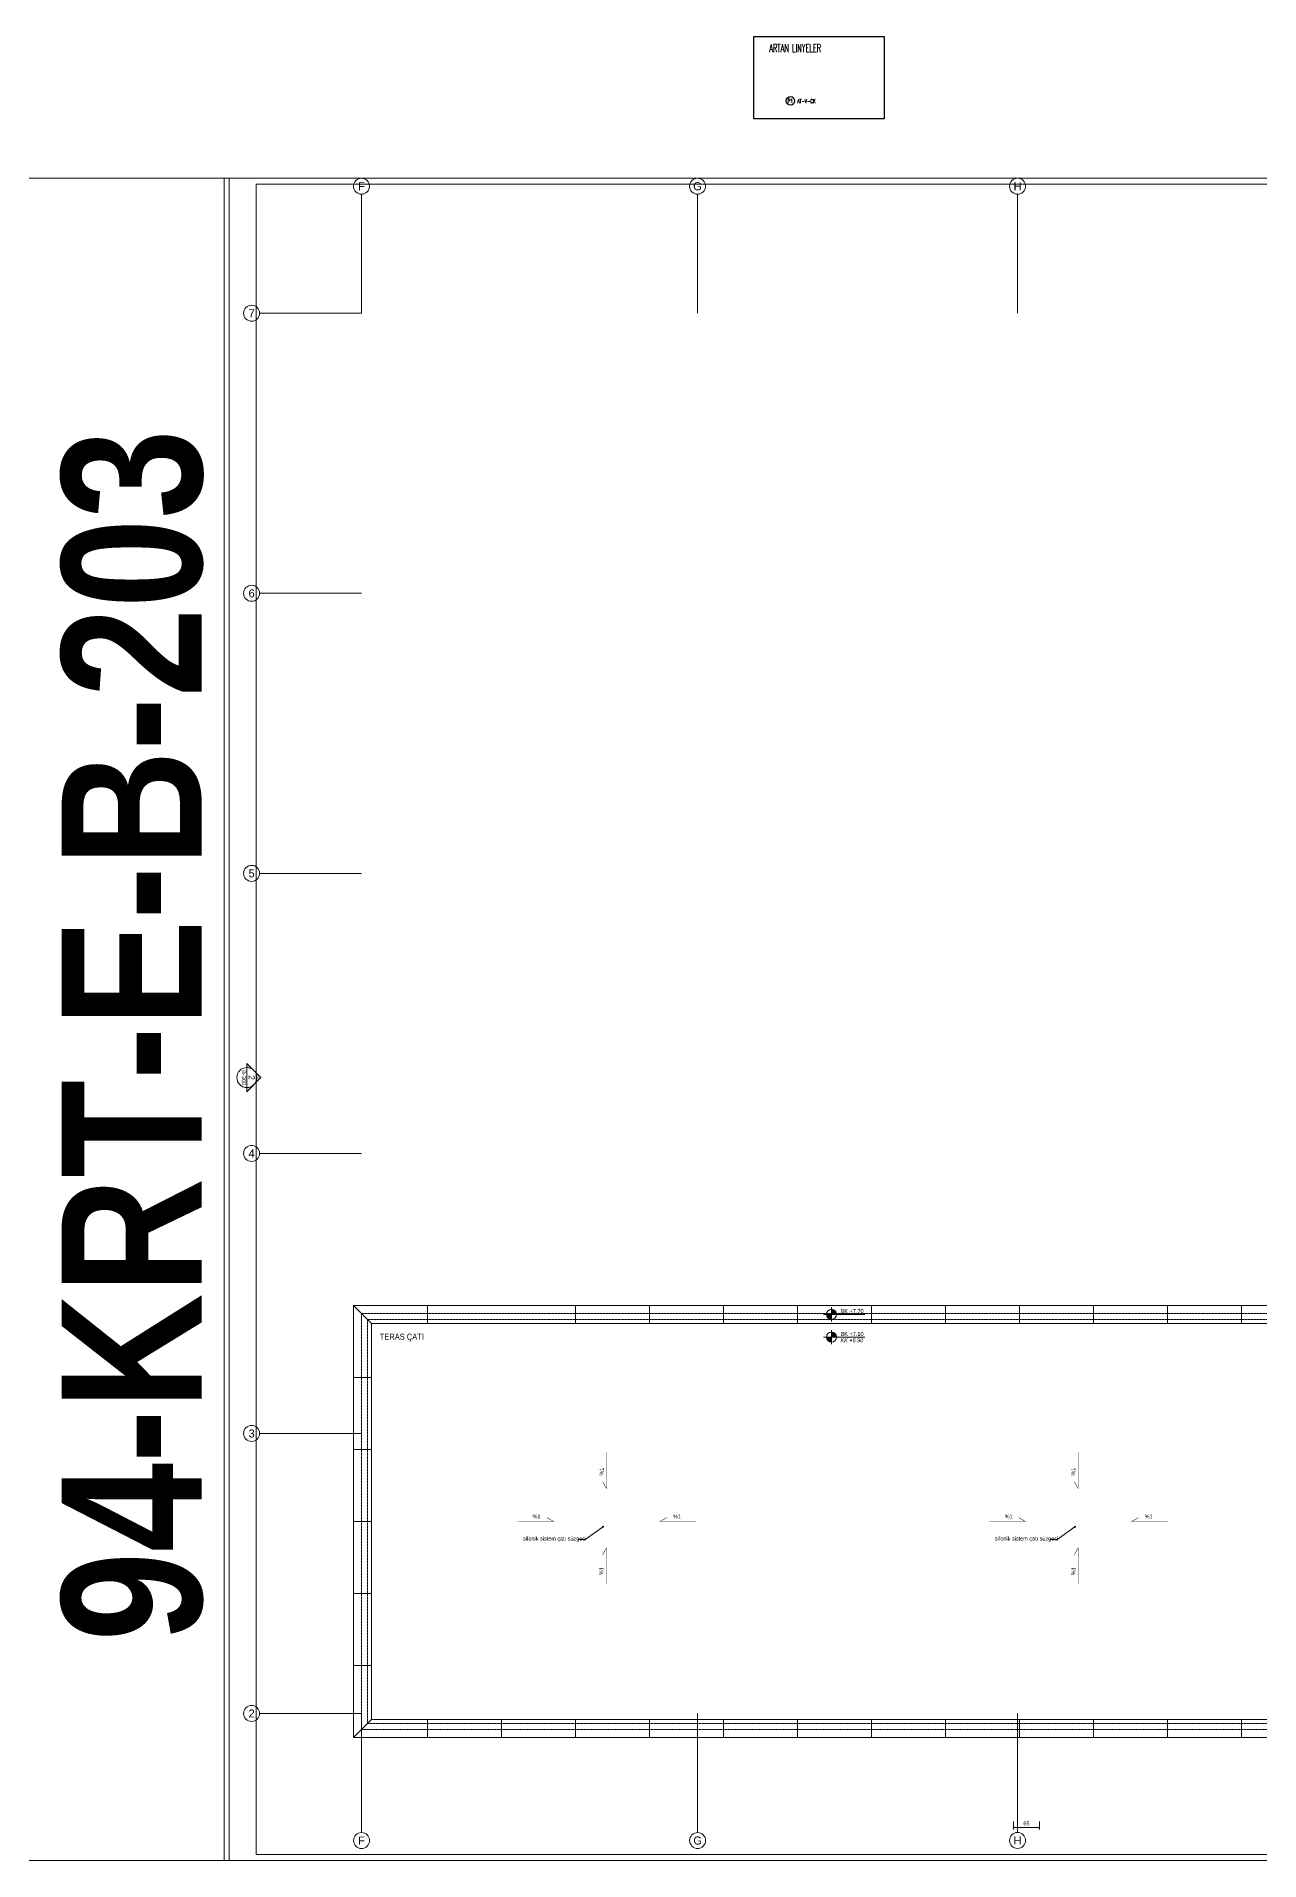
# Model space of a CAD drawing. Extents: x -1439 to 34962, y -872 to 8330.
# Drawn here: x 27498 to 30556, y 0 to 4559 of the extents above; entities that cross this region are included whole.
import ezdxf
from ezdxf.enums import TextEntityAlignment as Align

# ---------------------------------------------------------------- set-up
doc = ezdxf.new("R2010")
doc.units = 0
doc.linetypes.add('HIDDEN', pattern=[0.375, 0.25, -0.125])
doc.layers.get('0').update_dxf_attribs({"color": 9, "lineweight": 9})
doc.layers.get('Defpoints').update_dxf_attribs({"color": 9, "lineweight": 9})
for name, color, linetype, lineweight in [('06D', 9, 'Continuous', 9), ('10', 9, 'Continuous', 9), ('21', 9, 'Continuous', 9), ('24', 9, 'Continuous', 9), ('25', 9, 'Continuous', 9), ('40A', 9, 'Continuous', 9), ('E-KABLO', 7, 'Continuous', 30), ('E-YAZI', 7, 'Continuous', 30)]:
    doc.layers.add(name, color=color, linetype=linetype, lineweight=lineweight)
doc.styles.add('Arial', font='arial.ttf', dxfattribs={"height": 2.5})
doc.styles.add('E-YAZI', font='txttw.shx')
doc.styles.add('MuuM_TEXT-BOLD', font='ARIALNB.TTF')
doc.styles.add('MuuM_TEXT-ITALIC', font='ARIALNI.TTF')
doc.styles.add('MuuM_TEXT-STANDART', font='ARIALN.TTF')
doc.dimstyles.new('MuuM_DIM100', dxfattribs={"dimscale": 10, "dimtxt": 2, "dimasz": 1, "dimexe": 1, "dimexo": 1, "dimgap": 1, "dimtad": 1, "dimdec": 1, "dimrnd": 0.5, "dimdsep": 46, "dimtxsty": 'MuuM_TEXT-STANDART', "dimblk": 'ARCHTICK', "dimcen": 0, "dimdle": 0.15, "dimclrd": 256, "dimclre": 256, "dimclrt": 256, "dimadec": 0, "dimazin": 0, "dimtfac": 5, "dimtdec": 1, "dimtix": 1, "dimtmove": 2, "dimatfit": 3, "dimldrblk": 'DOT', "dimfxl": 0.2, "dimtolj": 1, "dimlwd": -1, "dimlwe": -1, "dimarcsym": 0})
doc.dimstyles.new('MuuM_DIM50', dxfattribs={"dimscale": 5, "dimtxt": 2, "dimasz": 1, "dimexe": 1, "dimexo": 1, "dimgap": 1, "dimtad": 1, "dimdec": 1, "dimrnd": 0.5, "dimdsep": 46, "dimtxsty": 'MuuM_TEXT-STANDART', "dimblk": 'ARCHTICK', "dimcen": 0, "dimdle": 0.15, "dimclrd": 256, "dimclre": 256, "dimclrt": 256, "dimadec": 0, "dimazin": 0, "dimtfac": 5, "dimtdec": 1, "dimtix": 1, "dimtmove": 2, "dimatfit": 3, "dimldrblk": 'DOT', "dimfxl": 3, "dimfxlon": 1, "dimtolj": 1, "dimlwd": -1, "dimlwe": -1, "dimarcsym": 0})

# ---------------------------------------------------------------- blocks, each defined once
blk = doc.blocks.new('VIDA')
for p, q in [((-18072, 6524), (-18070, 6525)), ((-18072, 6524), (-18072, 6524)), ((-18072, 6524), (-18072, 6524)), ((-18070, 6523), (-18072, 6524)), ((-18070, 6525), (-18071, 6523)), ((-18071, 6523), (-18070, 6525)), ((-18070, 6523), (-18069, 6525)), ((-18070, 6525), (-18070, 6525)), ((-18070, 6525), (-18070, 6524)), ((-18070, 6524), (-18070, 6525)), ((-18070, 6525), (-18070, 6525)), ((-18070, 6525), (-18070, 6525)), ((-18070, 6525), (-18069, 6525)), ((-18070, 6524), (-18070, 6524)), ((-18069, 6522), (-18070, 6523)), ((-18070, 6523), (-18070, 6523)), ((-18069, 6523), (-18068, 6525)), ((-18069, 6522), (-18069, 6525)), ((-18069, 6525), (-18069, 6522)), ((-18069, 6525), (-18069, 6525)), ((-18069, 6525), (-18069, 6525)), ((-18069, 6525), (-18069, 6525)), ((-18069, 6525), (-18069, 6525)), ((-18069, 6525), (-18068, 6525)), ((-18069, 6523), (-18069, 6522)), ((-18068, 6522), (-18069, 6523)), ((-18069, 6523), (-18069, 6523)), ((-18069, 6522), (-18069, 6522)), ((-18067, 6525), (-18068, 6522)), ((-18068, 6523), (-18067, 6525)), ((-18068, 6525), (-18068, 6523)), ((-18068, 6522), (-18068, 6525)), ((-18068, 6525), (-18068, 6525)), ((-18068, 6525), (-18068, 6522)), ((-18068, 6525), (-18068, 6525)), ((-18068, 6525), (-18068, 6525)), ((-18068, 6525), (-18067, 6525)), ((-18068, 6523), (-18068, 6522)), ((-18068, 6522), (-18068, 6523)), ((-18068, 6523), (-18068, 6523)), ((-18068, 6523), (-18068, 6522)), ((-18067, 6522), (-18068, 6522)), ((-18068, 6522), (-18068, 6522)), ((-18066, 6525), (-18067, 6525)), ((-18067, 6523), (-18066, 6525)), ((-18066, 6525), (-18067, 6522)), ((-18067, 6525), (-18067, 6523)), ((-18067, 6522), (-18067, 6525)), ((-18067, 6525), (-18067, 6525)), ((-18067, 6525), (-18067, 6525)), ((-18067, 6525), (-18067, 6525)), ((-18067, 6522), (-18067, 6523)), ((-18067, 6523), (-18067, 6522)), ((-18067, 6523), (-18067, 6523)), ((-18067, 6523), (-18067, 6522)), ((-18066, 6522), (-18067, 6522)), ((-18066, 6525), (-18066, 6525)), ((-18066, 6525), (-18066, 6525)), ((-18066, 6525), (-18066, 6525)), ((-18066, 6525), (-18066, 6523)), ((-18066, 6522), (-18066, 6525)), ((-18065, 6525), (-18066, 6522)), ((-18066, 6523), (-18065, 6525)), ((-18066, 6525), (-18065, 6525)), ((-18066, 6523), (-18066, 6523)), ((-18066, 6523), (-18066, 6522)), ((-18066, 6523), (-18066, 6522)), ((-18066, 6522), (-18066, 6523)), ((-18065, 6522), (-18066, 6522)), ((-18065, 6525), (-18065, 6523)), ((-18065, 6522), (-18065, 6525)), ((-18065, 6525), (-18065, 6525)), ((-18065, 6525), (-18065, 6525)), ((-18065, 6525), (-18065, 6525)), ((-18065, 6525), (-18064, 6525)), ((-18065, 6523), (-18064, 6525)), ((-18064, 6525), (-18065, 6522)), ((-18065, 6522), (-18064, 6525)), ((-18065, 6523), (-18065, 6522)), ((-18065, 6523), (-18065, 6523)), ((-18065, 6523), (-18065, 6522)), ((-18065, 6522), (-18065, 6523)), ((-18064, 6523), (-18065, 6522)), ((-18064, 6523), (-18065, 6522)), ((-18065, 6522), (-18065, 6522)), ((-18064, 6525), (-18064, 6525)), ((-18064, 6525), (-18064, 6525)), ((-18064, 6525), (-18064, 6525)), ((-18064, 6525), (-18064, 6523)), ((-18064, 6522), (-18062, 6525)), ((-18062, 6525), (-18064, 6522)), ((-18064, 6523), (-18062, 6525)), ((-18062, 6525), (-18064, 6525)), ((-18064, 6523), (-18064, 6523)), ((-18062, 6523), (-18064, 6522)), ((-18062, 6523), (-18064, 6522)), ((-18064, 6522), (-18064, 6523)), ((-18064, 6522), (-18064, 6522)), ((-18063, 6522), (-18062, 6525)), ((-18061, 6525), (-18063, 6523)), ((-18062, 6525), (-18063, 6525)), ((-18062, 6523), (-18063, 6522)), ((-18063, 6522), (-18061, 6523)), ((-18062, 6523), (-18063, 6522)), ((-18063, 6523), (-18061, 6523)), ((-18063, 6522), (-18061, 6522)), ((-18062, 6525), (-18061, 6525)), ((-18062, 6525), (-18062, 6525)), ((-18062, 6525), (-18062, 6525)), ((-18062, 6525), (-18062, 6525)), ((-18061, 6525), (-18062, 6525)), ((-18062, 6523), (-18061, 6525)), ((-18061, 6525), (-18062, 6522)), ((-18062, 6522), (-18061, 6525)), ((-18061, 6523), (-18062, 6525)), ((-18062, 6525), (-18061, 6522)), ((-18062, 6525), (-18062, 6523)), ((-18062, 6525), (-18062, 6525)), ((-18062, 6525), (-18061, 6525)), ((-18062, 6523), (-18062, 6523)), ((-18062, 6522), (-18062, 6523)), ((-18061, 6523), (-18062, 6522)), ((-18061, 6523), (-18062, 6522)), ((-18062, 6522), (-18062, 6522)), ((-18061, 6525), (-18060, 6525)), ((-18061, 6525), (-18061, 6525)), ((-18061, 6525), (-18061, 6525)), ((-18061, 6525), (-18061, 6525)), ((-18061, 6525), (-18061, 6523)), ((-18061, 6522), (-18060, 6525)), ((-18060, 6525), (-18061, 6522)), ((-18061, 6523), (-18060, 6525)), ((-18061, 6523), (-18061, 6523)), ((-18060, 6523), (-18061, 6522)), ((-18060, 6523), (-18061, 6522)), ((-18061, 6522), (-18061, 6523)), ((-18061, 6522), (-18061, 6522)), ((-18060, 6525), (-18060, 6525)), ((-18060, 6525), (-18060, 6525)), ((-18060, 6525), (-18060, 6525)), ((-18060, 6525), (-18060, 6525)), ((-18060, 6525), (-18060, 6523)), ((-18060, 6523), (-18060, 6525)), ((-18059, 6525), (-18060, 6522)), ((-18060, 6522), (-18059, 6525)), ((-18060, 6525), (-18059, 6525)), ((-18059, 6524), (-18060, 6523)), ((-18060, 6522), (-18060, 6523)), ((-18060, 6523), (-18060, 6522)), ((-18060, 6523), (-18060, 6522)), ((-18060, 6523), (-18060, 6523)), ((-18060, 6523), (-18059, 6523)), ((-18060, 6522), (-18060, 6522)), ((-18058, 6527), (-18059, 6527)), ((-18059, 6521), (-18059, 6527)), ((-18059, 6525), (-18059, 6525)), ((-18058, 6521), (-18059, 6521))]:
    blk.add_line(p, q)
for points in [[(-18069, 6525), (-18069, 6523)], [(-18057, 6524), (-18057, 6524), (-18057, 6524), (-18057, 6523)]]:
    blk.add_lwpolyline(points)
for start, end in [(7.5095, 35.2427), (324.7573, 352.4905)]:
    blk.add_arc((-18062, 6524), 5.21, start, end)
blk = doc.blocks.new('krt-harpusta1')
for points in [[(16786.2, 292.5), (16786.2, 337.5), (14425.8, 337.5), (14425.8, 1327.5), (16786.2, 1327.5), (16786.2, 1372.5), (14380.8, 1372.5), (14380.8, 292.5), (16786.2, 292.5)], [(14425.8, 1327.5), (14380.8, 1372.5)], [(14565.8, 1372.5), (14565.8, 1327.5)], [(14935.8, 1372.5), (14935.8, 1327.5)], [(15120.8, 1372.5), (15120.8, 1327.5)], [(15305.8, 1372.5), (15305.8, 1327.5)], [(15490.8, 1372.5), (15490.8, 1327.5)], [(15675.8, 1372.5), (15675.8, 1327.5)], [(15860.8, 1372.5), (15860.8, 1327.5)], [(16045.8, 1372.5), (16045.8, 1327.5)], [(16230.8, 1372.5), (16230.8, 1327.5)], [(16415.8, 1372.5), (16415.8, 1327.5)], [(16600.8, 1372.5), (16600.8, 1327.5)], [(14380.8, 1192.5), (14425.8, 1192.5)], [(14380.8, 1012.5), (14425.8, 1012.5)], [(14380.8, 832.5), (14425.8, 832.5)], [(14380.8, 652.5), (14425.8, 652.5)], [(14380.8, 472.5), (14425.8, 472.5)], [(14380.8, 292.5), (14425.8, 337.5)], [(14565.8, 292.5), (14565.8, 337.5)], [(14750.8, 292.5), (14750.8, 337.5)], [(14935.8, 292.5), (14935.8, 337.5)], [(15120.8, 292.5), (15120.8, 337.5)], [(15305.8, 292.5), (15305.8, 337.5)], [(15490.8, 292.5), (15490.8, 337.5)], [(15675.8, 292.5), (15675.8, 337.5)], [(15860.8, 292.5), (15860.8, 337.5)], [(16045.8, 292.5), (16045.8, 337.5)], [(16230.8, 292.5), (16230.8, 337.5)], [(16415.8, 292.5), (16415.8, 337.5)], [(16600.8, 292.5), (16600.8, 337.5)]]:
    blk.add_lwpolyline(points)
at = {"layer": '06D', "linetype": 'HIDDEN'}
for points in [[(16786.2, 1352.5), (14400.8, 1352.5), (14400.8, 312.5), (16786.2, 312.5), (16786.2, 312.5)], [(16786.2, 1337.5), (14415.8, 1337.5), (14415.8, 327.5), (16786.2, 327.5)]]:
    blk.add_lwpolyline(points, dxfattribs=at)
at = {"layer": '10', "xscale": -0.1000000000058208, "yscale": 0.1000000000058208, "zscale": 0.1000000000021828, "rotation": 89.9725710339926}
blk.add_blockref('VIDA', (17448.1, -1504.2), dxfattribs=at)
at = {"layer": '21', "style": 'MuuM_TEXT-STANDART'}
blk.add_text('TERAS ÇATI', height=15, dxfattribs=at).set_placement((14446.1, 1282.3), align=Align.BOTTOM_LEFT)
blk = doc.blocks.new('_ArchTick')
at = {"color": 0, "linetype": 'ByBlock', "const_width": 0.15}
blk.add_lwpolyline([(-0.5, -0.5), (0.5, 0.5)], dxfattribs=at)
blk = doc.blocks.new('*D734')
at = {"layer": '25', "transparency": 16777216}
for p, q in [((29940.8, 97.5), (29940.8, 77.5)), ((30005.8, 97.5), (30005.8, 77.5)), ((29940.1, 82.5), (30006.6, 82.5))]:
    blk.add_line(p, q, dxfattribs=at)
at = {"layer": 'Defpoints', "color": 0, "transparency": 16777216}
for p in [(29940.8, 112.5), (30005.8, 112.5), (30005.8, 82.5)]:
    blk.add_point(p, dxfattribs=at)
at = {"layer": '25', "transparency": 16777216, "xscale": 5, "yscale": 5, "zscale": 5, "rotation": 180}
blk.add_blockref('_ArchTick', (29940.8, 82.5), dxfattribs=at)
at = {"layer": '25', "transparency": 16777216, "xscale": 5, "yscale": 5, "zscale": 5}
blk.add_blockref('_ArchTick', (30005.8, 82.5), dxfattribs=at)
at = {"layer": '25', "transparency": 16777216, "insert": (29973.3, 92.6), "char_height": 10, "attachment_point": 5, "style": 'MuuM_TEXT-STANDART'}
blk.add_mtext('\\A1;65', dxfattribs=at)
blk = doc.blocks.new('_Dot')
at = {"color": 0, "linetype": 'ByBlock', "lineweight": -2}
blk.add_line((-0.5, 0), (-1, 0), dxfattribs=at)
at = {"color": 0, "linetype": 'ByBlock', "const_width": 0.5}
blk.add_lwpolyline([(-0.25, 0, 1), (0.25, 0, 1)], format="xyb", close=True, dxfattribs=at)
blk = doc.blocks.new('0_elevationtarget-p-bk')
h = blk.add_hatch(color=254)
h.paths.add_polyline_path([(2.5, 0, 0.414214), (0, 2.5), (0, 0)])
h.paths.add_polyline_path([(0, 0), (-2.5, 0, 0.414214), (0, -2.5)])
blk.add_line((0, -3.5), (0, 3.5))
blk.add_lwpolyline([(16.6, 0), (-4, 0)])
blk.add_circle((0, 0), 2.5)
at = {"style": 'Arial'}
blk.add_attdef('BITMISKOT', text='', height=2, dxfattribs=at).set_placement((4.5, 0), align=Align.BOTTOM_LEFT)
at = {"style": 'MuuM_TEXT-ITALIC'}
blk.add_attdef('FINISHINGFLOORLEVEL', text='', height=2, dxfattribs=at).set_placement((4.5, -0.59), align=Align.TOP_LEFT)
blk = doc.blocks.new('0_aks')
at = {"linetype": 'Continuous'}
blk.add_circle((0, 0), 2, dxfattribs=at)
at = {"style": 'Arial'}
blk.add_attdef('AKS', text='', height=2, dxfattribs=at).set_placement((0, 0), align=Align.MIDDLE_CENTER)
blk = doc.blocks.new('p-aks_vw')
at = {"layer": '24', "ltscale": 2}
for points in [[(0, 3837.5), (0, 3540)], [(840, 3837.5), (840, 3540)], [(1640, 3837.5), (1640, 3540)], [(2440, 3837.5), (2440, 3540)], [(3240, 3837.5), (3240, 3540)], [(3620, 3837.5), (3620, 3540)], [(4040, 3837.5), (4040, 3540)], [(4840, 3837.5), (4840, 3540)], [(5680, 3837.5), (5680, 3540)], [(-255, 3540), (0, 3540)], [(5680, 3540), (5975, 3540)], [(-255, 2840), (0, 2840)], [(5680, 2840), (5975, 2840)], [(-255, 2140), (0, 2140)], [(5680, 2140), (5975, 2140)], [(-255, 1440), (0, 1440)], [(5680, 1440), (5975, 1440)], [(-255, 740), (0, 740)], [(5680, 740), (5975, 740)], [(-255, 40), (0, 40)], [(0, 40), (0, -257.5)], [(840, 40), (840, -257.5)], [(1640, 40), (1640, -257.5)], [(2440, 40), (2440, -257.5)], [(3240, 40), (3240, -257.5)], [(3620, 40), (3620, -257.5)], [(4040, 40), (4040, -257.5)], [(4840, 40), (4840, -257.5)], [(5680, 40), (5975, 40)], [(5680, 40), (5680, -257.5)]]:
    blk.add_lwpolyline(points, dxfattribs=at)
at = {"layer": '24', "xscale": 10, "yscale": 10, "zscale": 10}
for p, values in [((-0.3, 3857.5), {'AKS': 'F'}), ((840, 3857.5), {'AKS': 'G'}), ((1640.4, 3857.5), {'AKS': 'H'}), ((2440, 3857.5), {'AKS': 'I'}), ((3240, 3857.5), {'AKS': 'J'}), ((3620, 3857.5), {'AKS': 'K'}), ((4040, 3857.5), {'AKS': 'L'}), ((4840, 3857.5), {'AKS': 'M'}), ((5679.7, 3857.5), {'AKS': 'N'}), ((-275, 3540), {'AKS': '7'}), ((5995, 3540), {'AKS': '7'}), ((-275, 2840), {'AKS': '6'}), ((5995, 2840), {'AKS': '6'}), ((-275, 2140), {'AKS': '5'}), ((5995, 2140), {'AKS': '5'}), ((-275, 1440), {'AKS': '4'}), ((5995, 1440), {'AKS': '4'}), ((-275, 740), {'AKS': '3'}), ((5995, 740), {'AKS': '3'}), ((-275, 40), {'AKS': '2'}), ((5995, 40), {'AKS': '2'}), ((0, -277.5), {'AKS': 'F'}), ((840.3, -277.5), {'AKS': 'G'}), ((1640.3, -277.4), {'AKS': 'H'}), ((2440, -277.5), {'AKS': 'I'}), ((3240.3, -277.5), {'AKS': 'J'}), ((3620.3, -277.5), {'AKS': 'K'}), ((4040.3, -277.5), {'AKS': 'L'}), ((4840.3, -277.5), {'AKS': 'M'}), ((5680, -277.5), {'AKS': 'N'})]:
    blk.add_blockref('0_aks', p, dxfattribs=at).add_auto_attribs(values)
blk = doc.blocks.new('0_exteriorelevation1')
h = blk.add_hatch(color=256)
h.paths.add_polyline_path([(7.07, 0), (0, 7.07), (-7.07, 0)])
h.paths.add_polyline_path([(5, 0, 1), (-5, 0)], flags=16)
blk.add_lwpolyline([(7.07, 0), (0, 7.07), (-7.07, 0), (7.07, 0)])
blk.add_lwpolyline([(7.07, 0), (0, 7.07), (-7.07, 0), (7.07, 0)])
blk.add_circle((0, 0), 5)
at = {"style": 'Arial'}
blk.add_attdef('KESITADI', text='', height=3, dxfattribs=at).set_placement((0, 0), align=Align.BOTTOM_CENTER)
blk.add_attdef('PAFTAADI', text='', height=2, dxfattribs=at).set_placement((0, -0.5), align=Align.TOP_CENTER)

msp = doc.modelspace()

# ---------------------------------------------------------------- linework, layer by layer
at = {"layer": '21', "const_width": 1.2}
for points in [[(28923.2, 1019.91), (28923.2, 929.91), (28913.52, 946.67)], [(30102.7, 1019.91), (30102.7, 929.91), (30093.02, 946.67)], [(28700.9, 847.5), (28790.9, 847.5), (28774.13, 857.18)], [(29147.28, 847.5), (29057.28, 847.5), (29074.05, 857.18)], [(29880.4, 847.5), (29970.4, 847.5), (29953.63, 857.18)], [(30326.78, 847.5), (30236.78, 847.5), (30253.55, 857.18)], [(28923.2, 691.28), (28923.2, 781.28), (28913.52, 764.51)], [(30102.7, 691.28), (30102.7, 781.28), (30093.02, 764.51)]]:
    msp.add_lwpolyline(points, dxfattribs=at)
at = {"layer": '40A'}
for points in [[(27980, 0), (20985, 0), (20985, 4205), (27980, 4205)], [(34962.49, 0), (27967.49, 0), (27967.49, 4205), (34962.49, 4205)], [(28047.49, 4190), (34422.55, 4190), (34422.55, 15), (28047.49, 15)]]:
    msp.add_lwpolyline(points, close=True, dxfattribs=at)
at = {"layer": 'E-KABLO'}
msp.add_lwpolyline([(29291.57, 4559.32), (29617.28, 4559.32), (29617.28, 4353.73), (29291.57, 4353.73)], close=True, dxfattribs=at)
at = {"layer": 'E-KABLO', "color": 7, "linetype": 'Continuous'}
msp.add_circle((29383.03, 4398.55), 10.61, dxfattribs=at)

# ---------------------------------------------------------------- block references
at = {"layer": '06D'}
msp.add_blockref('krt-harpusta1', (13910, 15), dxfattribs=at)
at = {"layer": '21', "xscale": 5, "yscale": 5, "zscale": 5, "rotation": 270}
msp.add_blockref('0_exteriorelevation1', (28023.86, 1957), dxfattribs=at).add_auto_attribs({'KESITADI': '2', 'PAFTAADI': 'B-300'})
at = {"layer": '21'}
ref = msp.add_blockref('0_elevationtarget-p-bk', (29485.84, 1365.23), dxfattribs=dict(at, xscale=5, yscale=5, zscale=5))
ref.add_attrib('BITMISKOT', 'BK +7.70', dxfattribs={"layer": '0', "height": 10, "style": 'Arial'}).set_placement((29508.34, 1365.23), align=Align.BOTTOM_LEFT)
at = {"layer": '21', "xscale": 5, "yscale": 5, "zscale": 5}
msp.add_blockref('0_elevationtarget-p-bk', (29485.84, 1308.39), dxfattribs=at).add_auto_attribs({'BITMISKOT': 'BK +7.10', 'FINISHINGFLOORLEVEL': 'KK +6.90'})
at = {"layer": '24'}
msp.add_blockref('p-aks_vw', (28310.84, 327.5), dxfattribs=at)

# ---------------------------------------------------------------- texts
at = {"layer": '21', "style": 'MuuM_TEXT-STANDART'}
msp.add_text('TERAS ÇATI', height=15, dxfattribs=at).set_placement((28356.09, 1297.27), align=Align.BOTTOM_LEFT)
for p in [(28714.39, 809.73), (29894.39, 809.73)]:
    msp.add_text('sifonik sistem çatı süzgeci', height=10, dxfattribs=at).set_placement(p, align=Align.TOP_LEFT)
at = {"layer": '21', "char_height": 10, "width": 119.8316, "rotation": 90, "style": 'MuuM_TEXT-STANDART'}
for insert, attachment_point in [((28905.78, 962.11), 1), ((30085.28, 962.11), 1), ((28905.28, 732.89), 3), ((30085.78, 732.89), 3)]:
    msp.add_mtext('%1', dxfattribs=dict(at, insert=insert, attachment_point=attachment_point))
at = {"layer": '21', "char_height": 10, "width": 119.8316, "style": 'MuuM_TEXT-STANDART'}
for insert, attachment_point in [((28758.19, 864.93), 3), ((29089.49, 864.93), 1), ((29938.69, 864.93), 3), ((30268.99, 864.93), 1)]:
    msp.add_mtext('%1', dxfattribs=dict(at, insert=insert, attachment_point=attachment_point))
at = {"layer": '40A', "style": 'MuuM_TEXT-BOLD'}
msp.add_text('94-KRT-E-B-203', height=350, rotation=90, dxfattribs=at).set_placement((27735.8, 2062.5), align=Align.MIDDLE_CENTER)
at = {"layer": 'E-KABLO', "color": 3, "linetype": 'Continuous', "style": 'E-YAZI', "width": 0.6}
msp.add_text('P1', height=10, dxfattribs=at).set_placement((29383.03, 4398.55), align=Align.MIDDLE_CENTER)
at = {"layer": 'E-YAZI', "color": 3, "style": 'E-YAZI', "width": 0.6}
for s, height, p in [('ARTAN LINYELER', 20, (29330.36, 4520.27)), ('AT-V-CK', 10, (29400.26, 4392.65, 0))]:
    msp.add_text(s, height=height, dxfattribs=at).set_placement(p)

# ---------------------------------------------------------------- dimensions: what is measured, and where the dimension line sits
at = {"layer": '25'}
dim = msp.add_linear_dim(base=(30005.84, 82.5), p1=(29940.84, 112.5), p2=(30005.84, 112.5), dimstyle='MuuM_DIM50', dxfattribs=at)
dim.commit()
dim.dimension.update_dxf_attribs({"geometry": '*D734', "text_midpoint": (29973.34, 92.61)})

# ---------------------------------------------------------------- leaders
at = {"layer": '21'}
for points in [[(28914.67, 834.18), (28869.83, 802.79), (28851.74, 802.79)], [(30094.67, 834.18), (30049.83, 802.79), (30031.74, 802.79)]]:
    msp.add_leader(points, dimstyle='MuuM_DIM100', override={"dimasz": 0.5}, dxfattribs=at)

doc.saveas('drawing.dxf')
